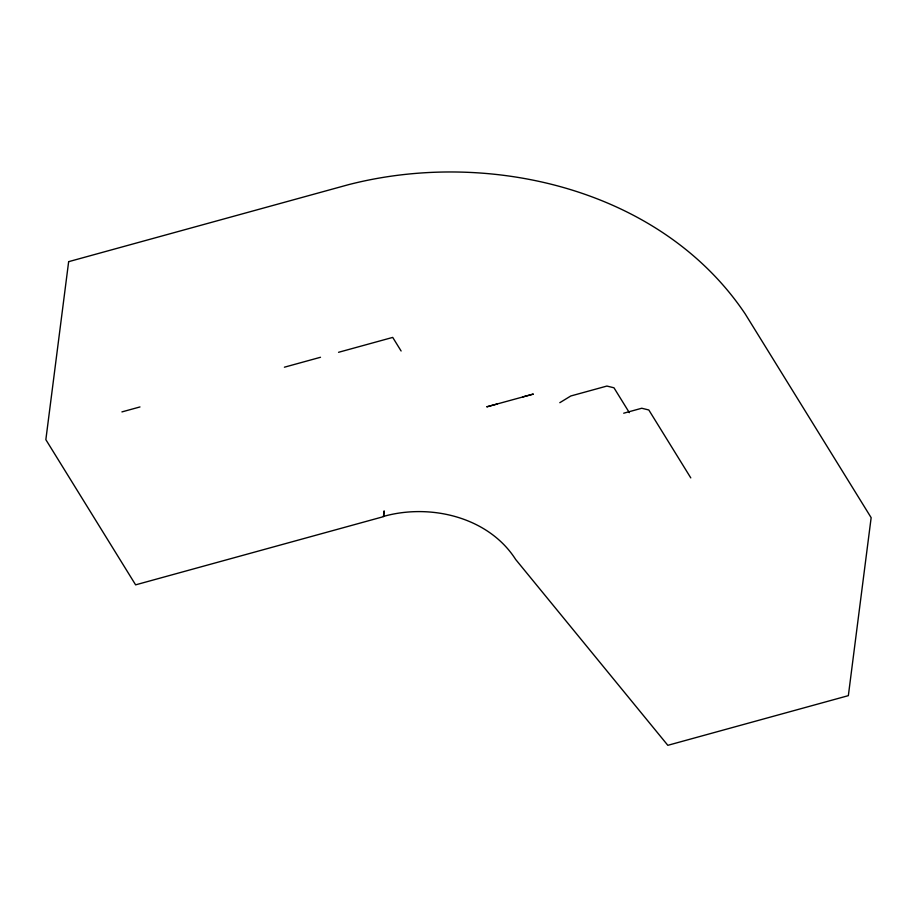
<?xml version="1.0" encoding="UTF-8"?>
<svg xmlns="http://www.w3.org/2000/svg" width="917" height="917" viewBox="0 0 917 917"><rect width="100%" height="100%" fill="white"/><g stroke="black" fill="none" stroke-linecap="round" stroke-linejoin="round"><path stroke-width="1.38" d="M559.806 402.689L570.798 395.984L606.905 386.057L613.966 387.788L629.36 412.684M121.927 411.905L139.98 406.942M284.396 367.201L320.503 357.275M338.556 352.3L392.717 337.41L401.107 350.993M623.698 413.212L641.751 408.248L648.812 409.979L690.788 477.895M522.862 396.901L533.362 394.069L486.755 406.839L497.255 403.996M68.649 261.666L45.85 439.656L135.613 584.851L383.581 516.626L384.154 510.895L383.444 516.42C430.222 503.25 488.497 516.867 515.686 559.496L667.828 745.315L848.351 695.648L871.15 517.669L745.2 313.923C661.295 188.822 488.784 148.531 348.46 184.684L68.649 261.666"/></g></svg>
